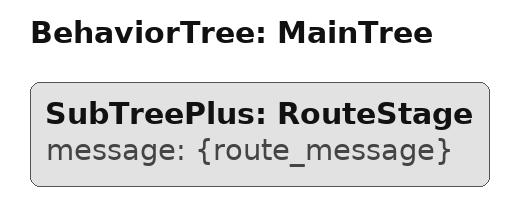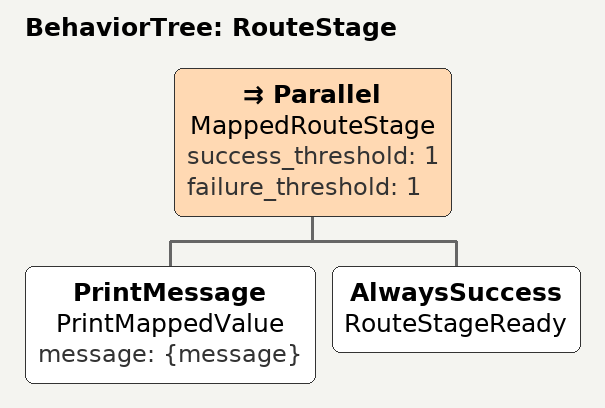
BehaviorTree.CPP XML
<root main_tree_to_execute="MainTree">

  <BehaviorTree ID="MainTree">
    <SubTreePlus ID="RouteStage" message="{route_message}"/>
  </BehaviorTree>

  <BehaviorTree ID="RouteStage">
    <Parallel name="MappedRouteStage"
              success_threshold="1"
              failure_threshold="1">
      <PrintMessage name="PrintMappedValue" message="{message}"/>
      <AlwaysSuccess name="RouteStageReady"/>
    </Parallel>
  </BehaviorTree>
</root>
